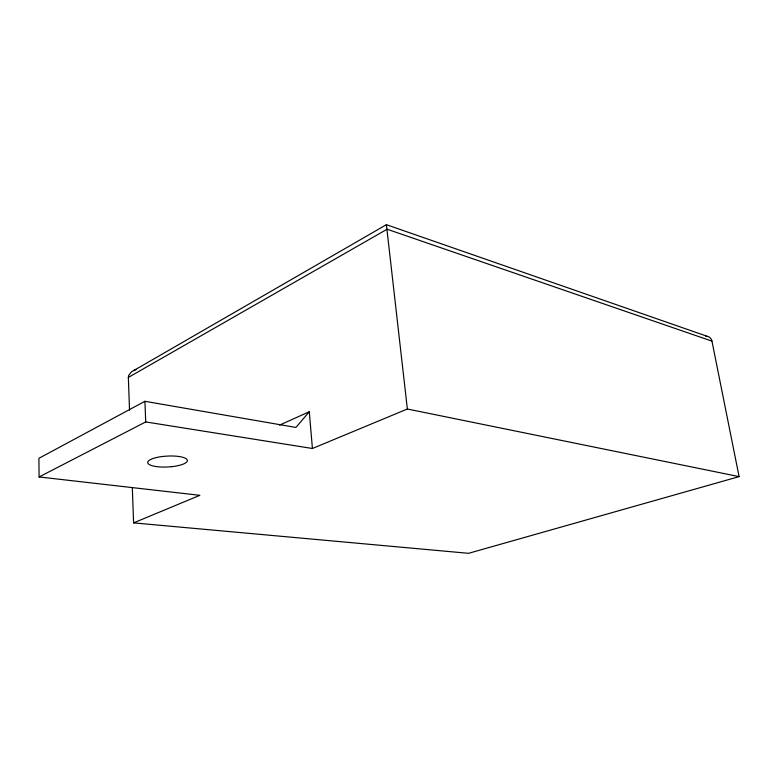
<?xml version="1.0" encoding="UTF-8"?>
<svg xmlns="http://www.w3.org/2000/svg" width="778" height="778" viewBox="0 0 778 778"><rect width="100%" height="100%" fill="white"/><g stroke="black" fill="none" stroke-linecap="round" stroke-linejoin="round"><path stroke-width="1.17" d="M386.384 225.338L386.403 224.686L707.552 336.427M129.527 410.162L128.351 377.437L128.662 375.492L131.394 371.903L386.403 224.686L407.361 409.004L739.1 476.622L711.958 341.134A7.459 6.312 -64.2 0 0 705.87 336.329M39.104 476.953L145.729 421.929L312.425 448.498L309.284 411.747L295.932 427.443L144.903 401.302L38.9 458.32L39.104 476.953L199.868 495.314L133.592 522.884L132.328 487.738M128.351 377.437L387.113 229.228L711.958 341.134M279.555 425.119L309.284 411.747M312.425 448.498L407.361 409.004M133.631 370.503L136.267 369.492M739.1 476.622L468.58 553.314L133.592 522.884M144.903 401.302L145.729 421.929M171.471 466.703L166.395 467.043A19.858 5.465 -3 0 1 147.762 462.871A19.858 5.465 -3 0 1 163.613 456.355L168.855 456.005A19.858 5.465 -3 0 1 187.333 460.206A19.858 5.465 -3 0 1 171.471 466.703"/></g></svg>
